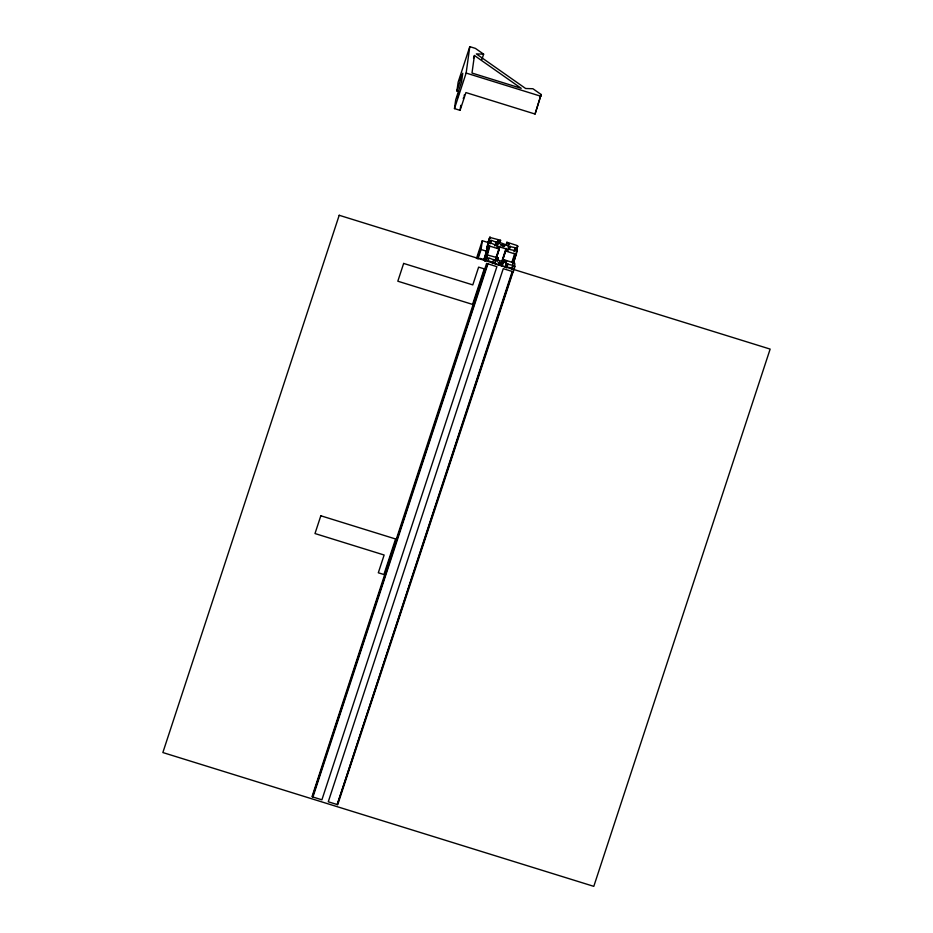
<?xml version="1.0" encoding="UTF-8"?>
<svg xmlns="http://www.w3.org/2000/svg" width="933" height="933" viewBox="0 0 933 933"><rect width="100%" height="100%" fill="white"/><g stroke="black" fill="none" stroke-linecap="round" stroke-linejoin="round"><path stroke-width="1.4" d="M481.836 59.63L483.632 54.161L476.355 53.916L525.641 88.507L532.918 88.74L541.14 94.501L535.052 114.036L465.917 92.565L460.086 110.339L454.476 108.601L455.701 99.796L461.532 82.022L462.756 73.217L456.913 90.991L459.164 91.691M456.913 90.991L458.138 82.186L469.8 46.65L475.41 48.388L483.632 54.161M460.086 110.339L460.785 105.312M454.476 108.601L466.138 73.054L469.8 46.65M474.43 55.49L471.993 73.042L521.209 88.32L474.43 55.49L473.532 58.231M481.078 249.531L482.291 240.726L487.901 242.463L486.676 251.269L481.078 249.531L477.929 259.094M483.982 259.467L488.974 242.312L495.796 245.134L497.756 245.041L498.024 243.047L491.399 240.282L490.396 243.735M487.947 261.333L488.95 257.893L495.586 260.657L495.306 262.651L493.347 262.744L486.525 259.922M496.741 245.939L498.327 240.259L500.473 240.924L500.555 240.282L489.72 237.379L489.254 240.317L491.306 240.959M497.114 261.298L498.117 257.893L487.283 254.977L486.804 257.928L488.857 258.569M496.613 257.391L499.423 248.446L497.277 247.77L497.487 246.242L508.147 249.554L507.925 251.082L505.779 250.417L501.686 262.873C507.155 267.316 491.551 260.517 501.639 262.861M503.47 263.281L504.473 259.864L514.736 263.234L514.841 266.628L513.477 270.78M502.059 262.138L505.779 250.417M516.369 251.793L517.675 246.207L516.812 245.414L506.911 242.253L506.829 242.907L508.975 243.571L508.765 245.099L506.526 245.017L498.105 241.787M511.867 268.762L512.87 265.322L506.059 263.899L505.779 265.905L507.552 267.153L514.561 268.622M504.38 260.505L506.526 261.17L506.316 262.698L495.668 259.397L495.878 257.87L498.024 258.534M513.348 263.666L516.999 251.024L509.989 249.554L508.228 248.295L508.497 246.3L515.319 247.712L515.226 248.388L517.279 249.029M535.052 114.036L541.14 94.501M464.424 94.711L464.144 95.784M463.713 97.207L463.269 98.595M476.46 258.499L482.291 240.726M487.819 243.047L489.72 237.379M488.111 242.825L489.93 237.285M486.525 248.633L490.245 237.262M486.699 249.239L488.974 242.312M484.25 259.351L488.577 245.134M484.53 259.561L488.787 245.507M484.903 259.782L489.067 245.717M484.892 261.368L489.44 245.927M485.382 260.645L487.283 254.977M485.673 260.435L487.493 254.896M485.825 260.144L489.883 246.125M485.895 260.692L487.353 256.248M487.003 263.538L496.892 266.686L321.908 799.803L312.94 797.027L312.019 796.654L486.629 263.328M312.462 796.852L487.446 263.736M312.94 797.027L487.924 263.911M494.898 245.95L496.263 241.799M496.962 244.411L498.327 240.259M497.114 245.822L498.024 243.047M492.449 263.549L493.814 259.397M499.563 243.7L500.555 240.282M496.088 257.403L499.726 246.335M496.251 258.138L499.423 248.446M494.677 263.421L495.586 260.657M497.207 260.657L498.117 257.893M498.479 265.03L499.388 262.255M499.003 265.1L499.913 262.325M506.001 245.029L506.911 242.253M501.534 262.15L506.071 248.306M508.065 246.335L508.975 243.571M503.563 262.628L504.473 259.864M509.546 248.971L510.456 246.207M505.616 263.946L506.526 261.17M505.15 266.675L506.059 263.899M506.654 267.958L508.019 263.806M513.955 251.863L515.319 247.712M511.937 262.15L514.666 253.846L516.614 253.834M516.264 250.196L517.628 246.032M512.427 262.278L515.144 253.974M516.311 250.359L517.675 246.207M512.882 262.36L515.611 254.056M512.823 263.771L516.999 251.024M513.138 263.747L516.322 254.056M511.517 269.474L512.87 265.322M512.217 271.445L503.249 268.669L328.264 801.785L337.233 804.561L512.217 271.445L513.57 271.69M337.233 804.561L512.707 271.573M337.723 804.701L513.162 271.655M495.05 263.852L505.698 267.165M466.138 73.054L540.895 96.262M490.373 246.3L499.342 249.088M505.698 251.059L514.666 253.846M512.777 265.987L514.841 266.628M479.854 258.324L485.463 260.074M457.123 97.977L458.884 92.507L457.123 97.977M459.572 80.378L461.322 74.908L459.572 80.378M477.894 256.68L479.644 251.21L477.894 256.68M339.204 215.278L162.855 752.546L593.796 886.35L770.145 349.094L339.204 215.278M320.824 515.774L314.992 533.548L384.139 555.018L378.308 572.78L383.918 574.53L395.58 538.982L320.824 515.774M403.651 263.433L397.82 281.206L472.576 304.415L484.239 268.867L478.629 267.13L472.798 284.903L403.651 263.433M500.846 244.819C504.566 249.146 507.249 244.213 500.846 244.819"/></g></svg>
